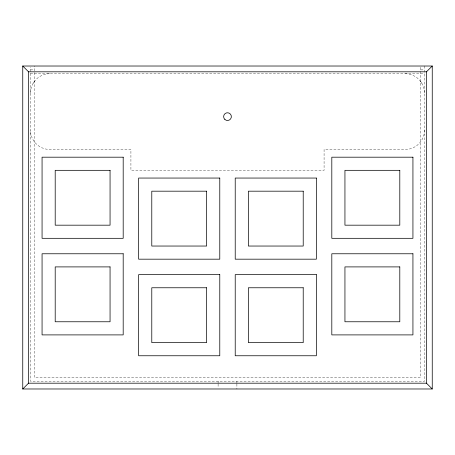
<?xml version="1.0" encoding="UTF-8"?>
<svg xmlns="http://www.w3.org/2000/svg" width="455" height="455" viewBox="0 0 455 455"><rect width="100%" height="100%" fill="white"/><g stroke="black" fill="none" stroke-linecap="round" stroke-linejoin="round"><path stroke-width="0.34" stroke-dasharray="2.27 1.71" d="M33.061 83.401L34.466 81.303M30.474 69.882L34.341 69.882M420.659 69.882L424.526 69.882M30.474 73.744L424.526 73.744M420.534 81.303L421.939 83.401M424.526 66.02L424.526 381.256L30.474 381.256L30.474 67.306M420.659 67.306L420.659 377.394L34.341 377.394L34.341 66.02M236.901 381.256L236.901 383.36M236.901 384.065L236.901 388.979M218.099 381.256L218.099 383.36M218.099 384.065L218.099 387.575M30.474 93.059A19.315 19.315 0 0 1 49.794 73.744M405.206 73.744A19.315 19.315 0 0 1 424.526 93.059M424.526 130.147A19.315 19.315 0 0 1 405.206 149.462L324.079 149.462L324.079 170.324L130.921 170.324L130.921 149.462L49.794 149.462A19.315 19.315 0 0 1 30.474 130.147"/><path stroke-width="0.68" d="M22.75 388.979L28.546 383.19L426.454 383.19L432.25 388.979L432.25 66.02L22.75 66.02L22.75 388.979L432.25 388.979M22.75 66.02L28.546 71.81L426.454 71.81L432.25 66.02M426.454 71.81L426.454 383.19M28.546 71.81L28.546 383.19M123.191 157.191L42.065 157.191L42.065 238.318L123.191 238.318L123.191 157.191M412.935 157.191L331.809 157.191L331.809 238.318L412.935 238.318L412.935 157.191M110.059 170.324L55.203 170.324L55.203 225.179L110.059 225.179L110.059 170.324M399.797 170.324L344.941 170.324L344.941 225.179L399.797 225.179L399.797 170.324M219.776 178.053L138.644 178.053L138.644 259.179L219.776 259.179L219.776 178.053M316.356 178.053L235.224 178.053L235.224 259.179L316.356 259.179L316.356 178.053M206.638 191.185L151.782 191.185L151.782 246.041L206.638 246.041L206.638 191.185M303.218 191.185L248.362 191.185L248.362 246.041L303.218 246.041L303.218 191.185M123.191 253.771L42.065 253.771L42.065 334.897L123.191 334.897L123.191 253.771M412.935 253.771L331.809 253.771L331.809 334.897L412.935 334.897L412.935 253.771M110.059 266.903L55.203 266.903L55.203 321.765L110.059 321.765L110.059 266.903M399.797 266.903L344.941 266.903L344.941 321.765L399.797 321.765L399.797 266.903M219.776 274.632L138.644 274.632L138.644 355.759L219.776 355.759L219.776 274.632M316.356 274.632L235.224 274.632L235.224 355.759L316.356 355.759L316.356 274.632M206.638 287.765L151.782 287.765L151.782 342.626L206.638 342.626L206.638 287.765M303.218 287.765L248.362 287.765L248.362 342.626L303.218 342.626L303.218 287.765M224.867 119.455A3.862 3.862 0 0 0 231.265 117.492A3.862 3.862 0 0 0 226.368 112.931A3.862 3.862 0 0 0 224.867 119.455"/></g></svg>
